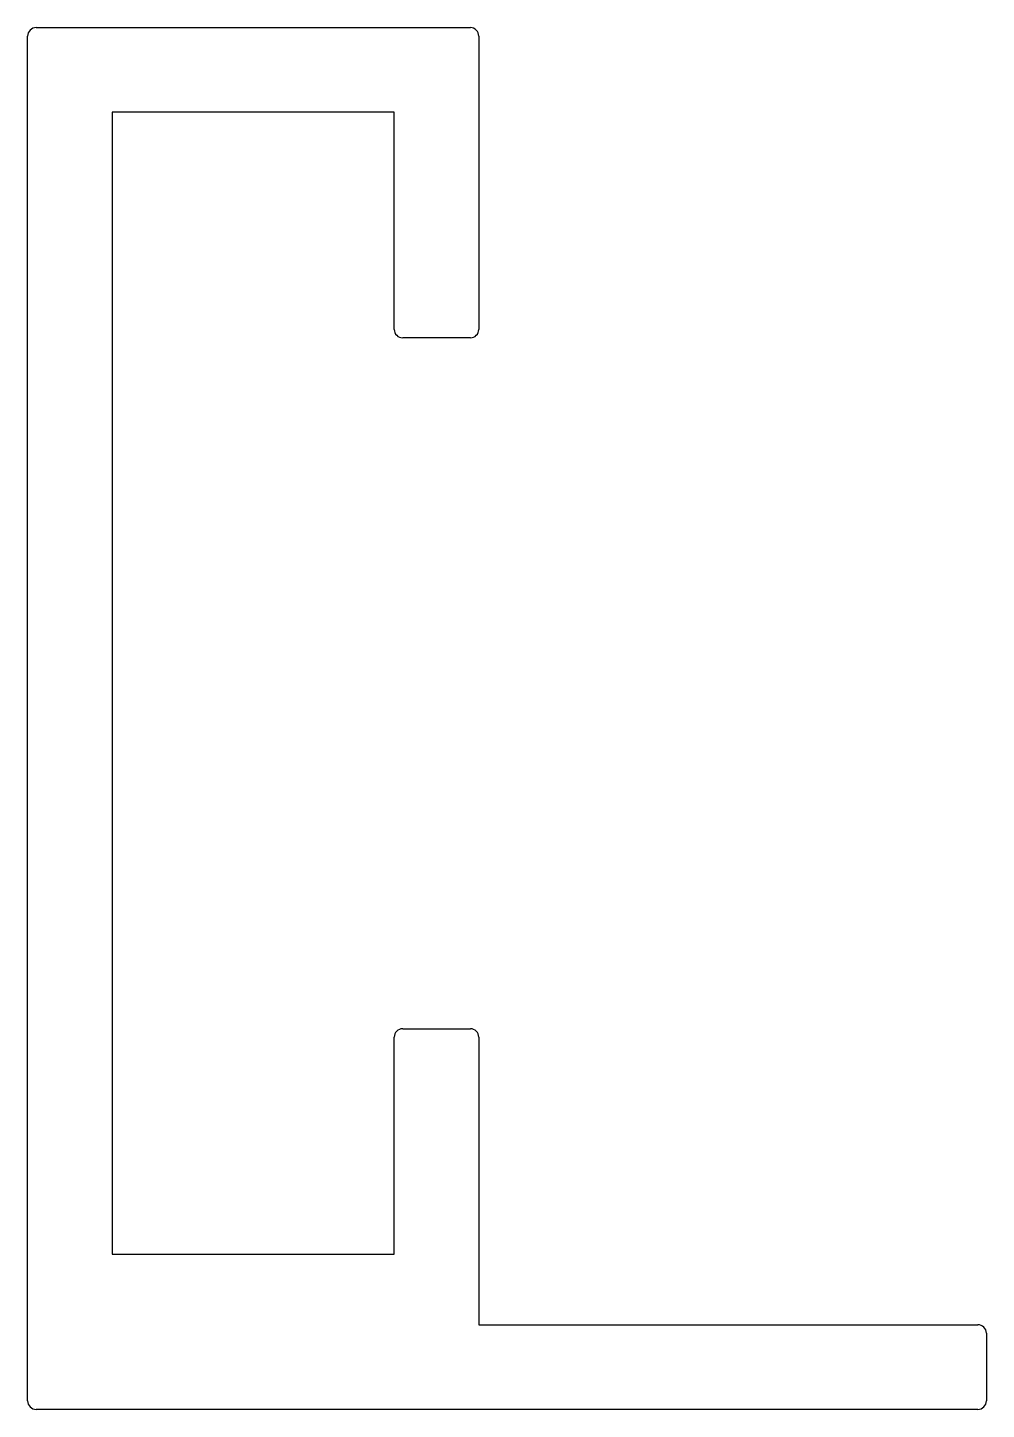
# Model space of a CAD drawing. Extents: x 1052.8 to 1086.8, y 392.9 to 441.9.
import ezdxf

# ---------------------------------------------------------------- set-up
doc = ezdxf.new("R2010")
doc.units = 0
doc.layers.add('1', color=7, linetype='CONTINUOUS')

msp = doc.modelspace()

# ---------------------------------------------------------------- linework, layer by layer
at = {"layer": '1', "color": 252, "linetype": 'CONTINUOUS'}
for p, q in [((1052.823, 393.168), (1052.823, 441.568)), ((1053.123, 441.868), (1068.523, 441.868)), ((1068.823, 441.568), (1068.823, 431.168)), ((1065.823, 438.868), (1055.823, 438.868)), ((1055.823, 438.868), (1055.823, 398.368)), ((1065.823, 431.168), (1065.823, 438.868)), ((1068.523, 430.868), (1066.123, 430.868)), ((1066.123, 406.368), (1068.523, 406.368)), ((1065.823, 398.368), (1065.823, 406.068)), ((1068.823, 406.068), (1068.823, 395.868)), ((1055.823, 398.368), (1065.823, 398.368)), ((1068.823, 395.868), (1086.523, 395.868)), ((1086.823, 395.568), (1086.823, 393.168)), ((1086.523, 392.868), (1053.123, 392.868))]:
    msp.add_line(p, q, dxfattribs=at)
for centre, start, end in [((1053.123, 441.568), 90, 180), ((1068.523, 441.568), 0, 90), ((1066.123, 431.168), 180, 270), ((1068.523, 431.168), 270, 360), ((1066.123, 406.068), 90, 180), ((1068.523, 406.068), 0, 90), ((1086.523, 395.568), 360, 90), ((1053.123, 393.168), 180, 270), ((1086.523, 393.168), 270, 0)]:
    msp.add_arc(centre, 0.3, start, end, dxfattribs=at)

doc.saveas('drawing.dxf')
